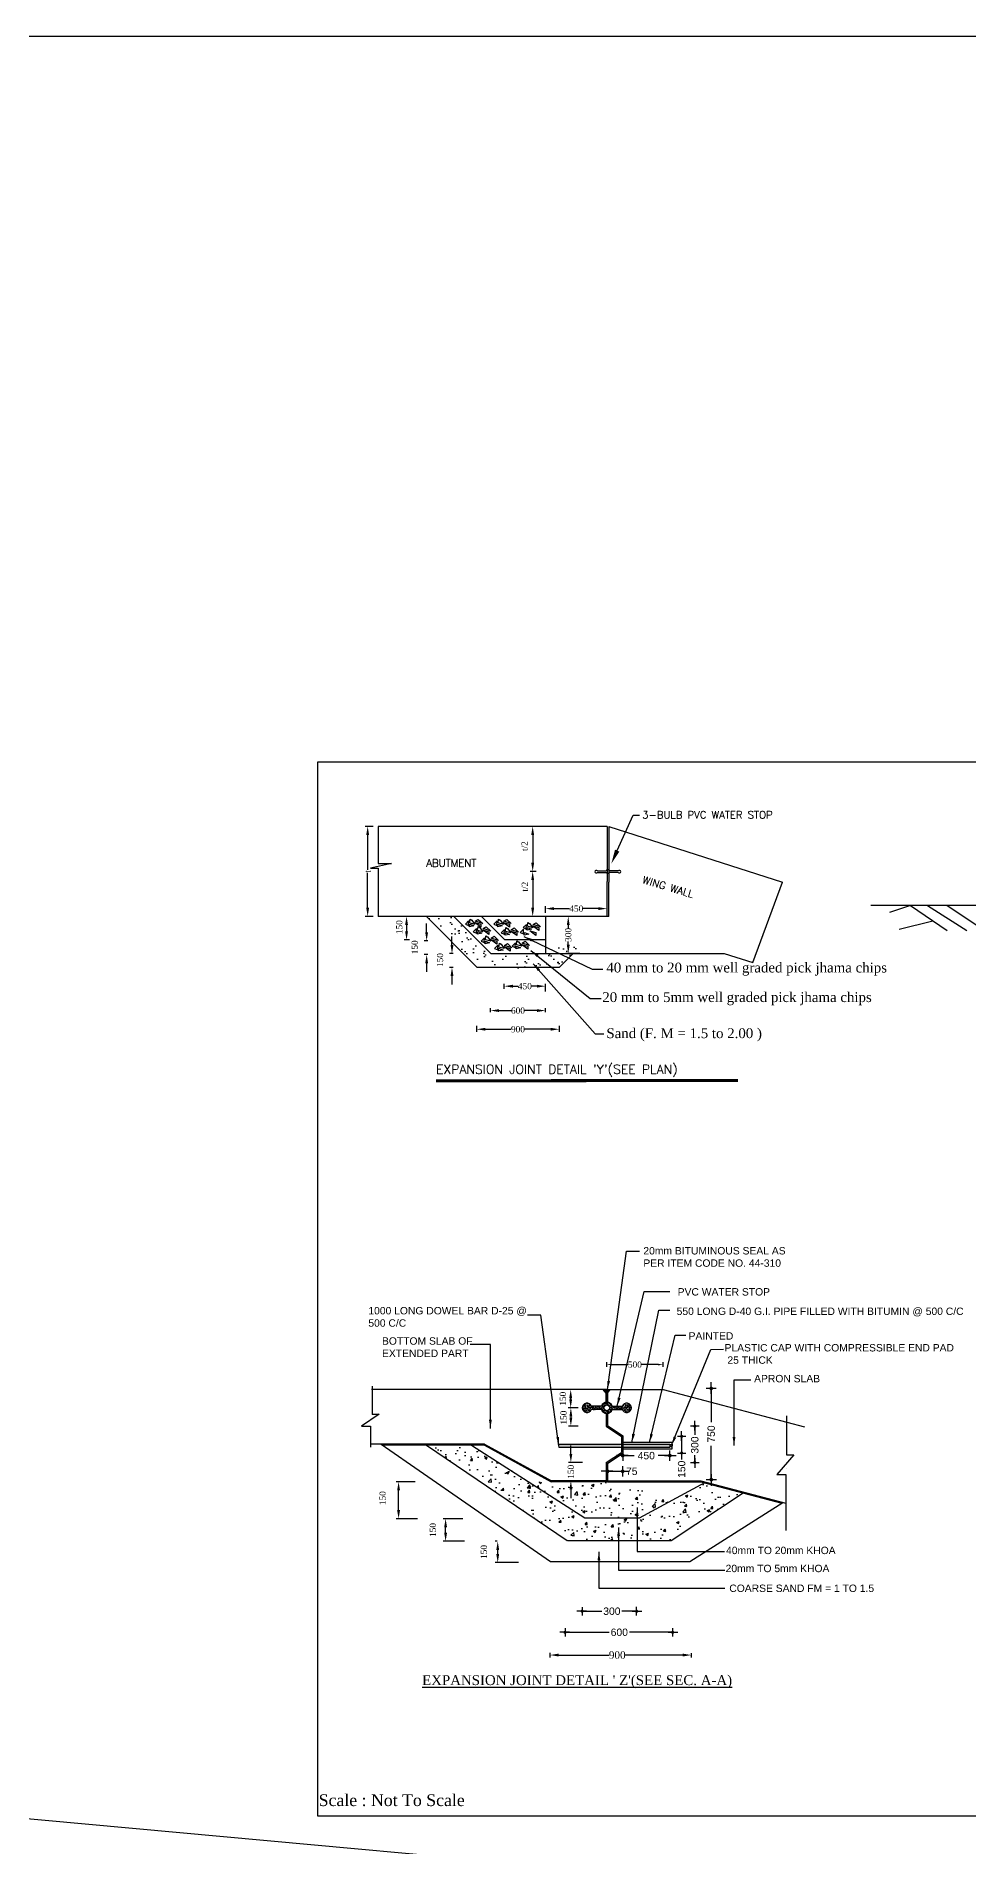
# Model space of a CAD drawing. Extents: x -298162 to 1078160, y -513173 to -216568.
# Drawn here: x 494500 to 532358, y -290084 to -216568 of the extents above; entities that cross this region are included whole.
import ezdxf

# ---------------------------------------------------------------- set-up
doc = ezdxf.new("R2010")
doc.units = 0
doc.header["$MEASUREMENT"] = 0
doc.linetypes.add('HIDDEN', pattern=[0.375, 0.25, -0.125])
doc.layers.get('0').update_dxf_attribs({"linetype": 'CONTINUOUS'})
doc.layers.get('DEFPOINTS').update_dxf_attribs({"linetype": 'CONTINUOUS'})
for name, color, linetype, lineweight in [('HACH', 8, 'CONTINUOUS', 20), ('Left Bank Profile', 7, 'CONTINUOUS', 25), ('Other line', 7, 'CONTINUOUS', 15)]:
    doc.layers.add(name, color=color, linetype=linetype, lineweight=lineweight)
doc.layers.add('LINE', color=7, linetype='CONTINUOUS')
doc.styles.add('BIG', font='ROMANT.SHX')
doc.styles.get("Standard").update_dxf_attribs({"font": 'times.ttf', "height": 250})
doc.styles.add('sum', font='arialbd.ttf')
doc.dimstyles.new('3', dxfattribs={"dimtxt": 225, "dimasz": 350, "dimexe": 100, "dimexo": 25, "dimgap": 9, "dimtad": 0, "dimdec": 0, "dimzin": 0, "dimdsep": 46, "dimtxsty": 'Standard', "dimcen": 0, "dimclrt": 256, "dimadec": 0, "dimazin": 0, "dimtfac": 1, "dimtdec": 0, "dimtofl": 0, "dimtmove": 2, "dimatfit": 3, "dimfxl": 1, "dimtolj": 1, "dimtzin": 0, "dimarcsym": 0})
doc.dimstyles.new('DOT', dxfattribs={"dimtxt": 270, "dimasz": 1.5, "dimexe": 700, "dimexo": 500, "dimgap": 150, "dimtad": 0, "dimdec": 0, "dimzin": 0, "dimdsep": 46, "dimtxsty": 'sum', "dimblk": 'DD', "dimcen": 0.09, "dimse1": 1, "dimse2": 1, "dimclrd": 5, "dimclre": 5, "dimclrt": 7, "dimadec": 0, "dimazin": 0, "dimtfac": 1, "dimtdec": 0, "dimtofl": 0, "dimtmove": 0, "dimatfit": 3, "dimldrblk": 'DD', "dimfxl": 700, "dimtolj": 1, "dimtzin": 0, "dimarcsym": 0})
pattern_1 = [(45, (372146.57417, -713787.35311), (-0.16351844315, 0.16351844315), [])]

# ---------------------------------------------------------------- blocks, each defined once
blk = doc.blocks.new('*D475')
at = {"color": 0, "lineweight": -2}
for p, q in [((515356, -282207), (515356, -282400)), ((515706, -282300), (517762, -282300)), ((520743, -282300), (518411, -282300)), ((521093, -282224), (521093, -282400))]:
    blk.add_line(p, q, dxfattribs=at)
for points in [[(515706, -282241), (515706, -282358), (515356, -282300)], [(520743, -282241), (520743, -282358), (521093, -282300)]]:
    blk.add_solid(points, dxfattribs=at)
at = {"layer": 'DEFPOINTS', "color": 0, "lineweight": -2}
for p in [(515356, -282182), (515356, -282300), (521093, -282199)]:
    blk.add_point(p, dxfattribs=at)
at = {"insert": (518087, -282300), "char_height": 250, "attachment_point": 5}
blk.add_mtext('\\A1;{\\H1.2x;900}', dxfattribs=at)
blk = doc.blocks.new('DD')
at = {"color": 5}
for p, q in [((-145, 0), (170, 0)), ((0, -137), (0, 140))]:
    blk.add_line(p, q, dxfattribs=at)
at = {"color": 5, "const_width": 50}
blk.add_lwpolyline([(-25, 0, 1), (25, 0, 1)], format="xyb", close=True, dxfattribs=at)
blk = doc.blocks.new('*D476')
at = {"color": 5, "linetype": 'Continuous', "lineweight": -2}
for p, q in [((515970, -281376), (517761, -281376)), ((520338, -281376), (518580, -281376))]:
    blk.add_line(p, q, dxfattribs=at)
at = {"layer": 'DEFPOINTS', "color": 0, "linetype": 'Continuous', "lineweight": -2}
for p in [(515969, -281240), (515969, -281376), (520340, -281308)]:
    blk.add_point(p, dxfattribs=at)
at = {"color": 5, "linetype": 'Continuous', "lineweight": -2, "xscale": 1.25, "yscale": 1.25, "zscale": 1.25, "rotation": 180}
blk.add_blockref('DD', (515969, -281376), dxfattribs=at)
at = {"color": 5, "linetype": 'Continuous', "lineweight": -2, "xscale": 1.25, "yscale": 1.25, "zscale": 1.25}
blk.add_blockref('DD', (520340, -281376), dxfattribs=at)
at = {"color": 7, "linetype": 'Continuous', "lineweight": -3, "insert": (518171, -281376), "char_height": 400, "attachment_point": 5, "style": 'sum'}
blk.add_mtext('\\A1;{\\fArial|b0|i0|c0|p34;\\H0.75x;600}', dxfattribs=at)
blk = doc.blocks.new('*D477')
at = {"color": 5, "linetype": 'Continuous', "lineweight": -2}
for p, q in [((516660, -280520), (517461, -280520)), ((518873, -280520), (518278, -280520))]:
    blk.add_line(p, q, dxfattribs=at)
at = {"layer": 'DEFPOINTS', "color": 0, "linetype": 'Continuous', "lineweight": -2}
for p in [(516659, -280520), (516659, -280522), (518874, -280522)]:
    blk.add_point(p, dxfattribs=at)
at = {"color": 5, "linetype": 'Continuous', "lineweight": -2, "xscale": 1.25, "yscale": 1.25, "zscale": 1.25, "rotation": 180}
blk.add_blockref('DD', (516659, -280520), dxfattribs=at)
at = {"color": 5, "linetype": 'Continuous', "lineweight": -2, "xscale": 1.25, "yscale": 1.25, "zscale": 1.25}
blk.add_blockref('DD', (518874, -280520), dxfattribs=at)
at = {"color": 7, "linetype": 'Continuous', "lineweight": -3, "insert": (517869, -280520), "char_height": 400, "attachment_point": 5, "style": 'sum'}
blk.add_mtext('\\A1;{\\fArial|b0|i0|c0|p34;\\H0.75x;300}', dxfattribs=at)
blk = doc.blocks.new('*D478')
at = {"color": 0, "lineweight": -2}
for p, q in [((513210, -277679), (513135, -277679)), ((514073, -278547), (513135, -278547)), ((513235, -278197), (513235, -278029))]:
    blk.add_line(p, q, dxfattribs=at)
for points in [[(513176, -278029), (513293, -278029), (513235, -277679)], [(513176, -278197), (513293, -278197), (513235, -278547)]]:
    blk.add_solid(points, dxfattribs=at)
at = {"layer": 'DEFPOINTS', "color": 0, "lineweight": -2}
for p in [(513235, -277679), (513235, -277679), (514098, -278547)]:
    blk.add_point(p, dxfattribs=at)
at = {"insert": (512673, -278113), "char_height": 250, "attachment_point": 5, "rotation": 90}
blk.add_mtext('\\A1;150', dxfattribs=at)
blk = doc.blocks.new('*D479')
at = {"color": 0, "lineweight": -2}
for p, q in [((511822, -276763), (511020, -276763)), ((511120, -277329), (511120, -277113)), ((511889, -277679), (511020, -277679))]:
    blk.add_line(p, q, dxfattribs=at)
for points in [[(511062, -277113), (511179, -277113), (511120, -276763)], [(511062, -277329), (511179, -277329), (511120, -277679)]]:
    blk.add_solid(points, dxfattribs=at)
at = {"layer": 'DEFPOINTS', "color": 0, "lineweight": -2}
for p in [(511120, -276763), (511847, -276763), (511914, -277679)]:
    blk.add_point(p, dxfattribs=at)
at = {"insert": (510602, -277221), "char_height": 250, "attachment_point": 5, "rotation": 90}
blk.add_mtext('\\A1;150', dxfattribs=at)
blk = doc.blocks.new('*D480')
at = {"color": 0, "lineweight": -2}
for p, q in [((509881, -275265), (509111, -275265)), ((509211, -276413), (509211, -275615)), ((509973, -276763), (509111, -276763))]:
    blk.add_line(p, q, dxfattribs=at)
for points in [[(509152, -275615), (509269, -275615), (509211, -275265)], [(509152, -276413), (509269, -276413), (509211, -276763)]]:
    blk.add_solid(points, dxfattribs=at)
at = {"layer": 'DEFPOINTS', "color": 0, "lineweight": -2}
for p in [(509211, -275265), (509906, -275265), (509998, -276763)]:
    blk.add_point(p, dxfattribs=at)
at = {"insert": (508561, -275930), "char_height": 250, "attachment_point": 5, "rotation": 90}
blk.add_mtext('\\A1;150', dxfattribs=at)
blk = doc.blocks.new('*D481')
at = {"color": 0, "lineweight": -2}
for p, q in [((517638, -271519), (516097, -271519)), ((516197, -271911), (516197, -271869)), ((516499, -272261), (516097, -272261))]:
    blk.add_line(p, q, dxfattribs=at)
for points in [[(516139, -271869), (516256, -271869), (516197, -271519)], [(516139, -271911), (516256, -271911), (516197, -272261)]]:
    blk.add_solid(points, dxfattribs=at)
at = {"layer": 'DEFPOINTS', "color": 0, "lineweight": -2}
for p in [(516197, -271519), (517663, -271519), (516524, -272261)]:
    blk.add_point(p, dxfattribs=at)
at = {"insert": (515880, -271890), "char_height": 250, "attachment_point": 5, "rotation": 90}
blk.add_mtext('\\A1;150', dxfattribs=at)
blk = doc.blocks.new('*D482')
at = {"color": 0, "lineweight": -2}
for p, q in [((516499, -272261), (516104, -272261)), ((516204, -272611), (516204, -272654)), ((516505, -273004), (516104, -273004))]:
    blk.add_line(p, q, dxfattribs=at)
for points in [[(516146, -272611), (516262, -272611), (516204, -272261)], [(516146, -272654), (516262, -272654), (516204, -273004)]]:
    blk.add_solid(points, dxfattribs=at)
at = {"layer": 'DEFPOINTS', "color": 0, "lineweight": -2}
for p in [(516524, -272261), (516204, -273004), (516530, -273004)]:
    blk.add_point(p, dxfattribs=at)
at = {"insert": (515909, -272658), "char_height": 250, "attachment_point": 5, "rotation": 90}
blk.add_mtext('\\A1;150', dxfattribs=at)
blk = doc.blocks.new('*D483')
at = {"color": 5, "linetype": 'Continuous', "lineweight": -2}
for p, q in [((521236, -273005), (521236, -273364)), ((521236, -274482), (521236, -274181))]:
    blk.add_line(p, q, dxfattribs=at)
at = {"layer": 'DEFPOINTS', "color": 0, "linetype": 'Continuous', "lineweight": -2}
for p in [(517498, -273004), (518543, -274484), (521236, -274484)]:
    blk.add_point(p, dxfattribs=at)
at = {"color": 5, "linetype": 'Continuous', "lineweight": -2, "xscale": 1.25, "yscale": 1.25, "zscale": 1.25}
for p, rotation in [((521236, -273004), 90), ((521236, -274484), 270)]:
    blk.add_blockref('DD', p, dxfattribs=dict(at, rotation=rotation))
at = {"color": 7, "linetype": 'Continuous', "lineweight": -3, "insert": (521236, -273773), "char_height": 400, "attachment_point": 5, "rotation": 90, "style": 'sum'}
blk.add_mtext('\\A1;{\\fArial|b0|i0|c0|p34;\\H0.75x;300}', dxfattribs=at)
blk = doc.blocks.new('*D484')
at = {"color": 0, "lineweight": -2}
for p, q in [((516204, -274135), (516204, -273785)), ((516676, -274485), (516104, -274485)), ((516474, -275227), (516104, -275227)), ((516204, -275577), (516204, -275927))]:
    blk.add_line(p, q, dxfattribs=at)
for points in [[(516146, -274135), (516262, -274135), (516204, -274485)], [(516146, -275577), (516262, -275577), (516204, -275227)]]:
    blk.add_solid(points, dxfattribs=at)
at = {"layer": 'DEFPOINTS', "color": 0, "lineweight": -2}
for p in [(516204, -274485), (516701, -274485), (516499, -275227)]:
    blk.add_point(p, dxfattribs=at)
at = {"insert": (516204, -274856), "char_height": 250, "attachment_point": 5, "rotation": 90}
blk.add_mtext('\\A1;150', dxfattribs=at)
blk = doc.blocks.new('*D485')
at = {"color": 5, "linetype": 'Continuous', "lineweight": -2}
for p, q in [((521903, -271475), (521903, -272845)), ((521903, -275173), (521903, -273804))]:
    blk.add_line(p, q, dxfattribs=at)
at = {"layer": 'DEFPOINTS', "color": 0, "linetype": 'Continuous', "lineweight": -2}
for p in [(519948, -271474), (519948, -275175), (521903, -275175)]:
    blk.add_point(p, dxfattribs=at)
at = {"color": 5, "linetype": 'Continuous', "lineweight": -2, "xscale": 1.5, "yscale": 1.5, "zscale": 1.5}
for p, rotation in [((521903, -271474), 90), ((521903, -275175), 270)]:
    blk.add_blockref('DD', p, dxfattribs=dict(at, rotation=rotation))
at = {"color": 7, "linetype": 'Continuous', "lineweight": -3, "insert": (521903, -273324), "char_height": 400, "attachment_point": 5, "rotation": 90, "style": 'sum'}
blk.add_mtext('\\A1;{\\fArial|b0|i0|c0|p34;\\H0.75x;750}', dxfattribs=at)
blk = doc.blocks.new('*D486')
at = {"color": 5, "linetype": 'Continuous', "lineweight": -2}
for p, q in [((517693, -274839), (518308, -274839)), ((518309, -274839), (518311, -274839))]:
    blk.add_line(p, q, dxfattribs=at)
at = {"layer": 'DEFPOINTS', "color": 0, "linetype": 'Continuous', "lineweight": -2}
for p in [(518309, -274098), (517692, -274516), (518309, -274839)]:
    blk.add_point(p, dxfattribs=at)
at = {"color": 5, "linetype": 'Continuous', "lineweight": -2, "xscale": 1.5, "yscale": 1.5, "zscale": 1.5, "rotation": 180}
blk.add_blockref('DD', (517692, -274839), dxfattribs=at)
at = {"color": 5, "linetype": 'Continuous', "lineweight": -2, "xscale": 1.5, "yscale": 1.5, "zscale": 1.5}
blk.add_blockref('DD', (518309, -274839), dxfattribs=at)
at = {"color": 7, "linetype": 'Continuous', "lineweight": -3, "insert": (518676, -274839), "char_height": 350, "attachment_point": 5, "style": 'sum'}
blk.add_mtext('\\A1;{\\fArial|b0|i0|c0|p34;\\H0.8571x;75}', dxfattribs=at)
blk = doc.blocks.new('*D487')
at = {"color": 5, "linetype": 'Continuous', "lineweight": -2}
for p, q in [((520702, -273422), (520702, -274096)), ((520702, -274098), (520702, -274361))]:
    blk.add_line(p, q, dxfattribs=at)
at = {"layer": 'DEFPOINTS', "color": 0, "linetype": 'Continuous', "lineweight": -2}
for p in [(520474, -273421), (520485, -274098), (520702, -274098)]:
    blk.add_point(p, dxfattribs=at)
at = {"color": 5, "linetype": 'Continuous', "lineweight": -2, "xscale": 1.25, "yscale": 1.25, "zscale": 1.25}
for p, rotation in [((520702, -273421), 90), ((520702, -274098), 270)]:
    blk.add_blockref('DD', p, dxfattribs=dict(at, rotation=rotation))
at = {"color": 7, "linetype": 'Continuous', "lineweight": -3, "insert": (520702, -274755), "char_height": 400, "attachment_point": 5, "rotation": 90, "style": 'sum'}
blk.add_mtext('\\A1;{\\fArial|b0|i0|c0|p34;\\H0.75x;150}', dxfattribs=at)
blk = doc.blocks.new('*D488')
at = {"color": 5, "linetype": 'Continuous', "lineweight": -2}
for p, q in [((518311, -274201), (518779, -274201)), ((520220, -274201), (519752, -274201))]:
    blk.add_line(p, q, dxfattribs=at)
at = {"layer": 'DEFPOINTS', "color": 0, "linetype": 'Continuous', "lineweight": -2}
for p in [(518309, -273993), (520222, -273992), (520222, -274201)]:
    blk.add_point(p, dxfattribs=at)
at = {"color": 5, "linetype": 'Continuous', "lineweight": -2, "xscale": 1.5, "yscale": 1.5, "zscale": 1.5, "rotation": 180}
blk.add_blockref('DD', (518309, -274201), dxfattribs=at)
at = {"color": 5, "linetype": 'Continuous', "lineweight": -2, "xscale": 1.5, "yscale": 1.5, "zscale": 1.5}
blk.add_blockref('DD', (520222, -274201), dxfattribs=at)
at = {"color": 7, "linetype": 'Continuous', "lineweight": -3, "insert": (519266, -274201), "char_height": 350, "attachment_point": 5, "style": 'sum'}
blk.add_mtext('\\A1;{\\fArial|b0|i0|c0|p34;\\H0.8571x;450}', dxfattribs=at)
blk = doc.blocks.new('*D562')
at = {"layer": 'DEFPOINTS', "color": 0, "lineweight": -2}
for p in [(508197, -248651), (507955, -252308), (508197, -252308)]:
    blk.add_point(p, dxfattribs=at)
at = {"layer": 'LINE', "color": 0, "lineweight": -2}
for p, q in [((508172, -248651), (507855, -248651)), ((507955, -249001), (507955, -250421)), ((507955, -251958), (507955, -250538)), ((508172, -252308), (507855, -252308))]:
    blk.add_line(p, q, dxfattribs=at)
for points in [[(507897, -249001), (508013, -249001), (507955, -248651)], [(507897, -251958), (508013, -251958), (507955, -252308)]]:
    blk.add_solid(points, dxfattribs=at)
at = {"layer": 'LINE', "color": 0, "insert": (507955, -250480), "char_height": 250, "attachment_point": 5, "rotation": 90}
blk.add_mtext('\\A1;{\\fTimes New Roman|b0|i0|c0|p18;t}', dxfattribs=at)
blk = doc.blocks.new('*D563')
at = {"layer": 'DEFPOINTS', "color": 0, "lineweight": -2}
for p in [(514819, -248651), (514654, -250481), (514819, -250481)]:
    blk.add_point(p, dxfattribs=at)
at = {"layer": 'LINE', "color": 0, "lineweight": -2}
for p, q in [((514794, -248651), (514554, -248651)), ((514654, -249001), (514654, -250131)), ((514794, -250481), (514554, -250481))]:
    blk.add_line(p, q, dxfattribs=at)
for points in [[(514596, -249001), (514713, -249001), (514654, -248651)], [(514596, -250131), (514713, -250131), (514654, -250481)]]:
    blk.add_solid(points, dxfattribs=at)
at = {"layer": 'LINE', "color": 0, "insert": (514326, -249453), "char_height": 250, "attachment_point": 5, "rotation": 90}
blk.add_mtext('\\A1;{\\fTimes New Roman|b0|i0|c0|p18;t/2}', dxfattribs=at)
blk = doc.blocks.new('*D564')
at = {"layer": 'DEFPOINTS', "color": 0, "lineweight": -2}
for p in [(514819, -250481), (514654, -252308), (514835, -252308)]:
    blk.add_point(p, dxfattribs=at)
at = {"layer": 'LINE', "color": 0, "lineweight": -2}
for p, q in [((514794, -250481), (514554, -250481)), ((514654, -250831), (514654, -251958)), ((514810, -252308), (514554, -252308))]:
    blk.add_line(p, q, dxfattribs=at)
for points in [[(514596, -250831), (514713, -250831), (514654, -250481)], [(514596, -251958), (514713, -251958), (514654, -252308)]]:
    blk.add_solid(points, dxfattribs=at)
at = {"layer": 'LINE', "color": 0, "insert": (514339, -251099), "char_height": 250, "attachment_point": 5, "rotation": 90}
blk.add_mtext('\\A1;{\\fTimes New Roman|b0|i0|c0|p18;t/2}', dxfattribs=at)
blk = doc.blocks.new('*D565')
at = {"layer": 'DEFPOINTS', "color": 0, "lineweight": -2}
for p in [(516261, -252308), (516099, -253808), (516588, -253808)]:
    blk.add_point(p, dxfattribs=at)
at = {"layer": 'LINE', "color": 0, "lineweight": -2}
for p, q in [((516236, -252308), (515999, -252308)), ((516099, -252658), (516099, -252786)), ((516099, -253458), (516099, -253330)), ((516563, -253808), (515999, -253808))]:
    blk.add_line(p, q, dxfattribs=at)
for points in [[(516040, -252658), (516157, -252658), (516099, -252308)], [(516040, -253458), (516157, -253458), (516099, -253808)]]:
    blk.add_solid(points, dxfattribs=at)
at = {"layer": 'LINE', "color": 0, "insert": (516099, -253058), "char_height": 250, "attachment_point": 5, "rotation": 90}
blk.add_mtext('\\A1;300', dxfattribs=at)
blk = doc.blocks.new('*D566')
at = {"layer": 'DEFPOINTS', "color": 0, "lineweight": -2}
for p in [(512380, -256732), (515734, -256732), (515734, -256889)]:
    blk.add_point(p, dxfattribs=at)
at = {"layer": 'LINE', "color": 0, "lineweight": -2}
for p, q in [((512380, -256757), (512380, -256989)), ((512730, -256889), (513785, -256889)), ((515384, -256889), (514329, -256889)), ((515734, -256757), (515734, -256989))]:
    blk.add_line(p, q, dxfattribs=at)
for points in [[(512730, -256831), (512730, -256947), (512380, -256889)], [(515384, -256831), (515384, -256947), (515734, -256889)]]:
    blk.add_solid(points, dxfattribs=at)
at = {"layer": 'LINE', "color": 0, "insert": (514057, -256889), "char_height": 250, "attachment_point": 5}
blk.add_mtext('\\A1;900', dxfattribs=at)
blk = doc.blocks.new('*D567')
at = {"layer": 'DEFPOINTS', "color": 0, "lineweight": -2}
for p in [(510421, -253300), (510350, -253859), (510421, -253859)]:
    blk.add_point(p, dxfattribs=at)
at = {"layer": 'LINE', "color": 0, "lineweight": -2}
for p, q in [((510350, -252950), (510350, -252600)), ((510396, -253300), (510250, -253300)), ((510396, -253859), (510250, -253859)), ((510350, -254209), (510350, -254559))]:
    blk.add_line(p, q, dxfattribs=at)
for points in [[(510292, -252950), (510408, -252950), (510350, -253300)], [(510292, -254209), (510408, -254209), (510350, -253859)]]:
    blk.add_solid(points, dxfattribs=at)
at = {"layer": 'LINE', "color": 0, "insert": (509867, -253562), "char_height": 250, "attachment_point": 5, "rotation": 90}
blk.add_mtext('\\A1;150', dxfattribs=at)
blk = doc.blocks.new('*D568')
at = {"layer": 'DEFPOINTS', "color": 0, "lineweight": -2}
for p in [(509675, -252308), (509534, -253261), (509675, -253261)]:
    blk.add_point(p, dxfattribs=at)
at = {"layer": 'LINE', "color": 0, "lineweight": -2}
for p, q in [((509650, -252308), (509434, -252308)), ((509534, -252658), (509534, -252911)), ((509650, -253261), (509434, -253261))]:
    blk.add_line(p, q, dxfattribs=at)
for points in [[(509475, -252658), (509592, -252658), (509534, -252308)], [(509475, -252911), (509592, -252911), (509534, -253261)]]:
    blk.add_solid(points, dxfattribs=at)
at = {"layer": 'LINE', "color": 0, "insert": (509238, -252744), "char_height": 250, "attachment_point": 5, "rotation": 90}
blk.add_mtext('\\A1;150', dxfattribs=at)
blk = doc.blocks.new('KHOA')
for points in [[(2.23, 3.97), (0.46, 2.17), (2.15, 1.43), (2.23, 3.97)], [(2.84, 2.25), (5.07, 1.3), (2.66, 0.78), (2.84, 2.25)], [(2.78, 2.91), (3.06, 4.99), (3.96, 4.47), (5.66, 2.1), (2.78, 2.91)], [(5.63, 3.11), (8.93, 2.17), (8.98, 0.6), (5.63, 3.11)], [(5.88, 3.84), (7.47, 4.84), (9.94, 2.55), (5.88, 3.84)]]:
    blk.add_lwpolyline(points)
blk = doc.blocks.new('*D569')
at = {"layer": 'DEFPOINTS', "color": 0, "lineweight": -2}
for p in [(511449, -253818), (511378, -254377), (511449, -254377)]:
    blk.add_point(p, dxfattribs=at)
at = {"layer": 'LINE', "color": 0, "lineweight": -2}
for p, q in [((511378, -253468), (511378, -253118)), ((511424, -253818), (511278, -253818)), ((511424, -254377), (511278, -254377)), ((511378, -254727), (511378, -255077))]:
    blk.add_line(p, q, dxfattribs=at)
for points in [[(511320, -253468), (511437, -253468), (511378, -253818)], [(511320, -254727), (511437, -254727), (511378, -254377)]]:
    blk.add_solid(points, dxfattribs=at)
at = {"layer": 'LINE', "color": 0, "insert": (510895, -254080), "char_height": 250, "attachment_point": 5, "rotation": 90}
blk.add_mtext('\\A1;150', dxfattribs=at)
blk = doc.blocks.new('*D570')
at = {"layer": 'DEFPOINTS', "color": 0, "lineweight": -2}
for p in [(513499, -255272), (515175, -255140), (515175, -255378)]:
    blk.add_point(p, dxfattribs=at)
at = {"layer": 'LINE', "color": 0, "lineweight": -2}
for p, q in [((513499, -255247), (513499, -255040)), ((515175, -255353), (515175, -255040)), ((513849, -255140), (514060, -255140)), ((514825, -255140), (514613, -255140))]:
    blk.add_line(p, q, dxfattribs=at)
for points in [[(513849, -255082), (513849, -255199), (513499, -255140)], [(514825, -255082), (514825, -255199), (515175, -255140)]]:
    blk.add_solid(points, dxfattribs=at)
at = {"layer": 'LINE', "color": 0, "insert": (514337, -255140), "char_height": 250, "attachment_point": 5}
blk.add_mtext('\\A1;450', dxfattribs=at)
blk = doc.blocks.new('*D571')
at = {"layer": 'DEFPOINTS', "color": 0, "lineweight": -2}
for p in [(512939, -256227), (515175, -256131), (515175, -256226)]:
    blk.add_point(p, dxfattribs=at)
at = {"layer": 'LINE', "color": 0, "lineweight": -2}
for p, q in [((512939, -256202), (512939, -256031)), ((513289, -256131), (513786, -256131)), ((514825, -256131), (514328, -256131)), ((515175, -256201), (515175, -256031))]:
    blk.add_line(p, q, dxfattribs=at)
for points in [[(513289, -256073), (513289, -256189), (512939, -256131)], [(514825, -256073), (514825, -256189), (515175, -256131)]]:
    blk.add_solid(points, dxfattribs=at)
at = {"layer": 'LINE', "color": 0, "insert": (514057, -256131), "char_height": 250, "attachment_point": 5}
blk.add_mtext('\\A1;600', dxfattribs=at)
blk = doc.blocks.new('*D572')
at = {"layer": 'DEFPOINTS', "color": 0, "lineweight": -2}
for p in [(517675, -251991), (515174, -252193), (517675, -252308)]:
    blk.add_point(p, dxfattribs=at)
at = {"layer": 'LINE', "color": 0, "lineweight": -2}
for p, q in [((515174, -252168), (515174, -251891)), ((515524, -251991), (516148, -251991)), ((517325, -251991), (516701, -251991)), ((517675, -252283), (517675, -251891))]:
    blk.add_line(p, q, dxfattribs=at)
for points in [[(515524, -251932), (515524, -252049), (515174, -251991)], [(517325, -251932), (517325, -252049), (517675, -251991)]]:
    blk.add_solid(points, dxfattribs=at)
at = {"layer": 'LINE', "color": 0, "insert": (516425, -251991), "char_height": 250, "attachment_point": 5}
blk.add_mtext('\\A1;450', dxfattribs=at)
blk = doc.blocks.new('*D56')
at = {"layer": 'DEFPOINTS', "color": 0, "linetype": 'ByBlock', "lineweight": -2}
for p in [(519948, -270506), (517663, -270624), (519948, -270624)]:
    blk.add_point(p, dxfattribs=at)
at = {"layer": 'LINE', "color": 0, "linetype": 'ByBlock', "lineweight": -2}
for p, q in [((517663, -270599), (517663, -270406)), ((517863, -270506), (518535, -270506)), ((519748, -270506), (519076, -270506)), ((519948, -270599), (519948, -270406))]:
    blk.add_line(p, q, dxfattribs=at)
for points in [[(517863, -270472), (517863, -270539), (517663, -270506)], [(519748, -270472), (519748, -270539), (519948, -270506)]]:
    blk.add_solid(points, dxfattribs=at)
at = {"layer": 'LINE', "linetype": 'ByBlock', "lineweight": -2, "insert": (518805, -270506), "char_height": 250, "attachment_point": 5}
blk.add_mtext('\\A1;500', dxfattribs=at)

msp = doc.modelspace()

# ---------------------------------------------------------------- hatches: boundary and pattern name
at = {"linetype": 'Continuous', "lineweight": -3}
h = msp.add_hatch(color=0, dxfattribs=at)
h.paths.add_polyline_path([(517813.591, -271518.868), (517691.513, -271518.868), (517691.513, -271658.236)])
h.paths.add_polyline_path([(517636.013, -271518.868), (517516.301, -271518.868), (517636.013, -271659.731)])
h = msp.add_hatch(dxfattribs=at)
h.set_pattern_fill('ANSI31', color=0, scale=1.85, style=0)
h.set_pattern_definition(pattern_1)
h.paths.add_polyline_path([(517691.513, -271518.868), (517636.013, -271518.868), (517636.013, -272035.383, -0.061343048), (517691.513, -272035.383)])
h = msp.add_hatch(dxfattribs=at)
h.set_pattern_fill('AR-SAND', color=0, scale=37, style=0)
h.set_pattern_definition([(37.5, (372146.574, -713787.353), (-2.330754, 71.2924795), [0, -56.24, 0, -62.9, 0, -60.125]), (7.5, (372146.57, -713787.35), (65.481738, 104.419404), [0, -30.34, 0, -50.69, 0, -19.425]), (327.5, (372101.064, -713787.353), (115.223249, 0.209385), [0, -18.5, 0, -66.6, 0, -86.95]), (317.5, (372101.06, -713787.35), (111.226684, 32.473996), [0, -9.25, 0, -43.66, 0, -49.95])])
h.paths.add_polyline_path([(517881.372, -272325.468), (518290.977, -272325.468, 5.70927049), (518290.977, -272195.968), (517881.372, -272195.968, 0.745778003), (517446.154, -272195.968), (517036.548, -272195.968, 5.70927049), (517036.548, -272325.468), (517446.154, -272325.468, 0.745778003)])
h.paths.add_polyline_path([(517546.053, -272260.718, -1), (517781.472, -272260.718, -1)], flags=16)
h = msp.add_hatch(dxfattribs=at)
h.set_pattern_fill('ANSI31', color=0, scale=1.85, style=0)
h.set_pattern_definition(pattern_1)
h.paths.add_polyline_path([(517691.513, -272486.054, -0.061343048), (517636.013, -272486.054), (517636.013, -273002.568), (518253.913, -273420.668), (518253.913, -274068.168), (517636.013, -274486.268), (517636.013, -275228.326), (517691.513, -275228.326), (517691.513, -274515.726), (518309.413, -274097.626), (518309.413, -273391.211), (517691.513, -272973.111)])
h = msp.add_hatch(dxfattribs=at)
h.set_pattern_fill('AR-CONC', color=0, scale=148, style=0)
h.set_pattern_definition([(50, (1045529.1, -374732.8), (1061.5451, -92.8732), [111, -1221]), (355, (1045529.1, -374732.8), (-205.352, 1113.2444), [88.8, -976.8]), (100.4514, (1045617.6, -374740.5), (856.1939, 1020.3705), [94.3355, -1037.6903]), (46.1842, (1045529.1, -374436.8), (1579.5168, -244.968), [166.5, -1831.5]), (96.6356, (1045660.7, -374457.2), (1383.301, 1441.6944), [141.503, -1556.5352]), (351.1842, (1045529.1, -374436.8), (1383.2997, 1441.6955), [133.2, -1465.2]), (21, (1045677.1, -374510.8), (883.4224, -595.876), [111, -1221]), (326, (1045677.1, -374510.8), (360.1067, 1073.222), [88.8, -976.8]), (71.4514, (1045750.7, -374560.4), (1243.5295, 477.3451), [94.3355, -1037.6903]), (37.5, (1045529.1, -374732.77), (17.99659, 492.6829), [0, -964.96, 0, -991.6, 0, -980.5]), (7.5, (1045529.1, -374732.77), (389.3429, 583.72933), [0, -565.36, 0, -942.76, 0, -373.7]), (327.5, (1045199.06, -374732.77), (790.0572, -33.3812), [0, -370, 0, -1154.4, 0, -1531.8]), (317.5, (1045051.06, -374732.8), (863.1155, 148.1554), [0, -481, 0, -766.64, 0, -1087.8])])
h.paths.add_polyline_path([(512168.099, -273775.868), (510338.13, -273775.868), (516061.216, -277648.151), (520276.252, -277648.151), (523197.363, -275717.379), (521618.196, -275301.274), (518989.774, -276728.052), (516765.895, -276728.052)])
h = msp.add_hatch(color=0, dxfattribs=at)
h.paths.add_polyline_path([(518217.199, -273862.353), (518217.199, -273732.853), (515684.348, -273732.853), (515684.348, -273862.353)])
h.paths.add_polyline_path([(518272.699, -273732.853), (518272.699, -273862.353), (520221.989, -273862.353), (520221.989, -273732.853)])
for points in [[(520316.312, -273862.353), (520316.312, -273732.853), (520283.816, -273732.853), (520283.816, -273862.353)], [(520316.312, -273760.482), (520283.816, -273760.482), (520283.816, -273837.91), (520316.312, -273837.91)]]:
    msp.add_hatch(color=0, dxfattribs=at).paths.add_polyline_path(points)
h = msp.add_hatch(dxfattribs=at)
h.set_pattern_fill('AR-CONC', color=0, scale=148, style=0)
h.set_pattern_definition([(50, (546773.7, -257609.4), (1061.545, -92.873), [111, -1221]), (355, (546773.7, -257609.4), (-205.352, 1113.244), [88.8, -976.8]), (100.4514, (546862.1, -257617.1), (856.194, 1020.37), [94.335, -1037.69]), (46.1842, (546773.7, -257313.4), (1579.517, -244.97), [166.5, -1831.5]), (96.6356, (546905.3, -257333.8), (1383.3, 1441.694), [141.5, -1556.535]), (351.184, (546773.7, -257313.4), (1383.3, 1441.696), [133.2, -1465.2]), (21, (546921.7, -257387.4), (883.422, -595.876), [111, -1221]), (326, (546921.7, -257387.4), (360.107, 1073.222), [88.8, -976.8]), (71.4514, (546995.3, -257437.1), (1243.53, 477.345), [94.335, -1037.69]), (37.5, (546773.7, -257609.4), (17.9966, 492.683), [0, -964.96, 0, -991.6, 0, -980.5]), (7.5, (546773.7, -257609.4), (389.343, 583.729), [0, -565.36, 0, -942.76, 0, -373.7]), (327.5, (546443.65, -257609.4), (790.057, -33.381), [0, -370, 0, -1154.4, 0, -1531.8]), (317.5, (546295.65, -257609.4), (863.116, 148.155), [0, -481, 0, -766.64, 0, -1087.8])])
h.paths.add_polyline_path([(514487.814, -275265.326), (516765.895, -276728.052), (518989.774, -276728.052), (520420.071, -275951.648), (517692.964, -275265.326)])
at = {"layer": 'LINE'}
h = msp.add_hatch(dxfattribs=at)
h.set_pattern_fill('AR-SAND', color=0, scale=331.2738, style=0)
h.set_pattern_definition([(37.5, (904358.85, 821963.2), (-20.86805, 638.30623), [0, -503.53618, 0, -563.16546, 0, -538.31992]), (7.5, (904358.85, 821963.2), (586.28065, 934.90305), [0, -271.64452, 0, -453.8451, 0, -173.91875]), (327.5, (903951.4, 821963.2), (1031.6336, 1.8747), [0, -165.6369, 0, -596.29284, 0, -778.49343]), (317.5, (903951.4, 821963.2), (995.851, 290.7509), [0, -82.81845, 0, -390.90308, 0, -447.21963])])
h.paths.add_polyline_path([(516635.871, -253568.519), (515789.63, -253296.711), (515245.222, -253841.119), (513009.123, -253841.119), (511514.218, -252346.214), (510396.169, -252346.214), (512450.099, -254400.144), (515804.246, -254400.144)])

# ---------------------------------------------------------------- linework, layer by layer
at = {"color": 0}
for p, q in [((536955.072, -251859.148), (528379.116, -251859.148)), ((529995.364, -251859.148), (529136.435, -252144.581)), ((529995.364, -251859.148), (531476.449, -252883.473)), ((530678.941, -251859.148), (532273.955, -252883.473)), ((531476.449, -251859.148), (532843.603, -252769.659)), ((530903.354, -252497.882), (529536.2, -252839.324))]:
    msp.add_line(p, q, dxfattribs=at)
at = {"color": 0, "linetype": 'Continuous', "lineweight": -3}
for p, q in [((513562.694, -271518.868), (508110.788, -271518.868)), ((508131.459, -271384.594), (508131.459, -272526.202)), ((517636.013, -271518.868), (513562.694, -271518.868)), ((517636.013, -271659.731), (517516.301, -271518.868)), ((517636.013, -271518.868), (517636.013, -272035.383)), ((517636.013, -271518.868), (517691.513, -271518.868)), ((517691.513, -271518.868), (517691.513, -272035.383)), ((517691.513, -271518.868), (519947.525, -271518.868)), ((517691.513, -271658.236), (517813.591, -271518.868)), ((519947.525, -271518.868), (525690.247, -273032.056)), ((508422.947, -272524.773), (507710.903, -273008.749)), ((508131.459, -272524.773), (508422.947, -272524.773)), ((517446.154, -272195.968), (517036.548, -272195.968)), ((517446.154, -272325.468), (517036.548, -272325.468)), ((517636.013, -272486.054), (517636.013, -273002.568)), ((517691.513, -272486.054), (517691.513, -272973.111)), ((517881.372, -272195.968), (518290.977, -272195.968)), ((517881.372, -272325.468), (518290.977, -272325.468)), ((524961.822, -272585.051), (524961.822, -274164.699)), ((507710.903, -273010.179), (508074.354, -273010.179)), ((508074.354, -273010.179), (508074.354, -273856.381)), ((517636.013, -273002.568), (518253.913, -273420.668)), ((517691.513, -272973.111), (518309.413, -273391.211)), ((518253.913, -273420.668), (518253.913, -274068.168)), ((518309.413, -273391.211), (518309.413, -274097.626)), ((512702.124, -273738.868), (508074.354, -273738.868)), ((508506.212, -273738.868), (515378.711, -278499.568)), ((512697.381, -273757.368), (508532.918, -273757.368)), ((512692.638, -273775.868), (508559.625, -273775.868)), ((510338.13, -273775.868), (516060.45, -277647.633)), ((512168.099, -273775.868), (516765.116, -276727.552)), ((512692.638, -273775.868), (515406.588, -275265.326)), ((512697.381, -273757.368), (515411.331, -275246.826)), ((512702.124, -273738.868), (515416.074, -275228.326)), ((515721.062, -273732.853), (520221.685, -273732.853)), ((515721.062, -273862.353), (520221.685, -273862.353)), ((517636.013, -274486.268), (518253.913, -274068.168)), ((517691.513, -274515.726), (518309.413, -274097.626)), ((520316.312, -273665.316), (518309.413, -273665.316)), ((518309.413, -273926.65), (520316.312, -273926.65)), ((520223.205, -273732.853), (520223.205, -273862.353)), ((520316.312, -273926.65), (520316.312, -273665.316)), ((525253.289, -274163.537), (524561.054, -274966.67)), ((524961.822, -274164.699), (525253.289, -274163.537)), ((517636.013, -274486.268), (517636.013, -275228.326)), ((517691.513, -274515.726), (517691.513, -275228.326)), ((524942.578, -274718.719), (524942.784, -274717.866)), ((517692.964, -275265.326), (515406.588, -275265.326)), ((517695.256, -275246.826), (515411.331, -275246.826)), ((517691.513, -275228.326), (515416.074, -275228.326)), ((517691.513, -275228.157), (521485.921, -275228.157)), ((517691.513, -275246.657), (521483.524, -275246.657)), ((517691.513, -275265.157), (521481.128, -275265.157)), ((518990.586, -276727.611), (521665.649, -275275.514)), ((521481.128, -275265.157), (524768.62, -276131.4)), ((521483.524, -275246.657), (524789.921, -276117.881)), ((521485.921, -275228.157), (524925.389, -276134.445)), ((524561.054, -274966.67), (524925.389, -274966.67)), ((524925.389, -274966.67), (524925.389, -277244.898)), ((520277.023, -277647.641), (523238.752, -275690.022)), ((521037.145, -278499.599), (524811.222, -276104.362)), ((516766.82, -276728.052), (518988.849, -276728.052)), ((516062.141, -277648.151), (520275.327, -277648.151)), ((515380.397, -278500.095), (521035.439, -278500.095))]:
    msp.add_line(p, q, dxfattribs=at)
msp.add_circle((517663.763, -272260.718), 117.71, dxfattribs=at)
for centre, radius, start, end in [((516857.381, -272260.718), 190.508, 19.86958284, 340.13041716), ((517663.763, -272260.718), 227.038, 16.57046804, 163.42953196), ((517663.763, -272260.718), 227.038, 196.57046804, 343.42953196), ((518470.144, -272260.718), 190.508, 199.86958284, 160.13041716)]:
    msp.add_arc(centre, radius, start, end, dxfattribs=at)
at = {"layer": 'HACH', "color": 0}
msp.add_line((515721.062, -273732.853), (515721.062, -273862.353), dxfattribs=at)
at = {"layer": 'LINE', "color": 1, "linetype": 'ByBlock', "lineweight": -2}
msp.add_line((-298162.249, -216567.594), (1078159.826, -342283.3), dxfattribs=at)
at = {"layer": 'LINE', "color": 0}
for p, q in [((518086.058, -249636.207), (518733.356, -248201.282)), ((518733.356, -248201.282), (518986.408, -248201.282)), ((517675.339, -248651.303), (508385.865, -248651.303)), ((517675.339, -248651.303), (517675.339, -249155.531)), ((517675.339, -249155.531), (517675.339, -249396.669)), ((517749.876, -248651.303), (524799.245, -250915.529)), ((517749.876, -248651.303), (517749.876, -249151.218)), ((517749.876, -249151.218), (517749.876, -249365.795)), ((517675.339, -249396.669), (517675.339, -250887.401)), ((517749.876, -249365.795), (517749.876, -250918.275)), ((517283.014, -250460.902), (517633.137, -250460.902)), ((517283.014, -250520.531), (517643.056, -250520.531)), ((518127.599, -250520.531), (517767.557, -250520.531)), ((518127.599, -250460.902), (517777.476, -250460.902)), ((517675.339, -252307.77), (517675.339, -250887.401)), ((517749.876, -252307.77), (517749.876, -250918.275)), ((523591.742, -254184.151), (524799.245, -250915.529)), ((517675.339, -252307.77), (508385.865, -252307.77)), ((512391.085, -254367.433), (510337.155, -252313.503)), ((512950.109, -253808.408), (511455.204, -252313.503)), ((513509.134, -253249.384), (512573.253, -252313.503)), ((515174.05, -252307.77), (515174.05, -253808.408)), ((513509.134, -253249.384), (515174.05, -253249.384)), ((512391.085, -254367.433), (515745.232, -254367.433)), ((512950.109, -253808.408), (515186.207, -253808.408)), ((514235.307, -253808.408), (522421.916, -253808.408)), ((515745.232, -254367.433), (516304.257, -253808.408)), ((522421.916, -253808.408), (523591.742, -254184.151)), ((517188.184, -257080.174), (517546.419, -257080.174))]:
    msp.add_line(p, q, dxfattribs=at)
at = {"layer": 'LINE', "color": 0, "linetype": 'ByBlock', "lineweight": -2}
for p, q in [((517749.876, -252307.77), (517675.339, -252307.77)), ((520283.816, -273732.853), (520316.312, -273732.853)), ((520283.816, -273862.353), (520316.312, -273862.353))]:
    msp.add_line(p, q, dxfattribs=at)
at = {"layer": 'LINE', "color": 1}
msp.add_lwpolyline([(-298162.249, -216567.594), (1078159.826, -216567.594), (1078159.826, -342283.3), (-298162.249, -342283.3)], close=True, dxfattribs=at)
at = {"layer": 'LINE', "color": 0}
msp.add_lwpolyline([(505913.06, -288827.221), (566418.26, -288827.221), (566418.26, -246041.401), (505913.06, -246041.401)], close=True, dxfattribs=at)
for points in [[(508385.865, -248651.303), (508385.865, -250161.493), (508927, -250161.493), (508067.593, -250352.307), (508385.865, -250352.307), (508385.865, -252307.77)], [(514281.095, -252829.98), (514149.467, -252964.622), (514275.607, -253019.506), (514281.095, -252829.98)], [(514534.67, -252894.447), (514780.836, -252964.798), (514784.589, -253081.645), (514534.67, -252894.447)], [(514327.043, -252958.474), (514493.034, -253029.344), (514313.566, -253068.494), (514327.043, -252958.474)]]:
    msp.add_lwpolyline(points, dxfattribs=at)
at = {"layer": 'LINE', "color": 0, "const_width": 124.228}
msp.add_lwpolyline([(510730.653, -258985.869), (522988.718, -258965.037)], dxfattribs=at)
at = {"layer": 'LINE', "color": 0, "linetype": 'HIDDEN'}
msp.add_lwpolyline([(520283.816, -273732.853), (520316.312, -273732.853), (520316.312, -273862.353), (520283.816, -273862.353)], close=True, dxfattribs=at)
at = {"layer": 'LINE', "color": 0}
for centre, radius, start, end in [((517235.726, -250490.717), 55.902, 32.23095263, 327.76904737), ((517705.306, -250479.536), 74.537, 14.47751219, 165.52248781), ((517705.306, -250479.536), 74.537, 213.36701296, 326.63298704), ((518174.887, -250490.717), 55.902, 212.23095263, 147.76904737)]:
    msp.add_arc(centre, radius, start, end, dxfattribs=at)
msp.add_solid([(518174.133, -249675.938), (517997.983, -249596.476), (517847.674, -250164.656)], dxfattribs=at)
at = {"layer": 'Other line', "color": 0, "lineweight": 30}
msp.add_line((515174.05, -254168.814), (515174.05, -254180.144), dxfattribs=at)

# ---------------------------------------------------------------- block references
at = {"layer": 'LINE', "color": 0, "xscale": 74.53660500003025, "yscale": 74.53660499956459, "zscale": 74.53660500000001}
for p in [(511886.017, -252787.275), (512209.319, -253089.876), (513041.999, -252787.275), (513339.226, -253133.291), (514233.672, -252925.254), (512528.981, -253473.58), (513073.798, -253769.393), (513785.871, -253677.073)]:
    msp.add_blockref('KHOA', p, dxfattribs=at)

# ---------------------------------------------------------------- texts
at = {"color": 0, "linetype": 'ByBlock', "lineweight": 30, "char_height": 400, "attachment_point": 1}
for s, insert, width in [('{\\fTimes New Roman|b0|i0|c0|p18;40 mm to 20 mm well graded pick jhama chips}', (517645.46, -254183.505), 11994.88521), ('{\\fTimes New Roman|b0|i0|c0|p18;20 mm to 5mm well graded pick jhama chips}', (517480.297, -255384.402), 11994.88521), ('{\\fTimes New Roman|b0|i0|c0|p18;Sand (F. M = 1.5 to 2.00 )}', (517645.46, -256849.839), 9986.77405)]:
    msp.add_mtext(s, dxfattribs=dict(at, insert=insert, width=width))
at = {"color": 0, "linetype": 'Continuous', "lineweight": -3, "char_height": 300, "attachment_point": 4, "style": 'sum'}
for s, insert in [('{\\fArial|b0|i0|c0|p34;20mm BITUMINOUS SEAL AS\\PPER ITEM CODE NO. 44-310}', (519147.055, -266135.337)), ('{\\fArial|b0|i0|c0|p34;PVC WATER STOP}', (520540.646, -267553.439)), ('{\\fArial|b0|i0|c0|p34;1000 LONG DOWEL BAR D-25 @\\P500 C/C }', (507983.005, -268569.404)), ('{\\fArial|b0|i0|c0|p34;550 LONG D-40 G.I. PIPE FILLED WITH BITUMIN @ 500 C/C}', (520498.127, -268370.087)), ('{\\fArial|b0|i0|c0|p34;BOTTOM SLAB OF\\PEXTENDED PART}', (508536.853, -269796.747)), ('{\\fArial|b0|i0|c0|p34;PAINTED}', (520984.145, -269340.563)), ('{\\fArial|b0|i0|c0|p34;PLASTIC CAP WITH COMPRESSIBLE END PAD\\P 25 THICK }', (522443.608, -270073.652)), ('{\\fArial|b0|i0|c0|p34;APRON SLAB}', (523643.487, -271076.354)), ('{\\fArial|b0|i0|c0|p34;20mm TO 5mm KHOA}', (522486.782, -278785.112)), ('{\\fArial|b0|i0|c0|p34;40mm TO 20mm KHOA}', (522504.781, -278052.431)), ('{\\fArial|b0|i0|c0|p34;COARSE SAND FM = 1 TO 1.5}', (522635.859, -279589.246))]:
    msp.add_mtext(s, dxfattribs=dict(at, insert=insert))
at = {"layer": 'Left Bank Profile', "color": 0, "insert": (508930.642, -288440.7), "char_height": 477.59991, "width": 35354.90665, "attachment_point": 8}
msp.add_mtext('{\\fTimes New Roman|b0|i0|c0|p18;Scale : Not To Scale}', dxfattribs=at)
at = {"layer": 'LINE', "style": 'BIG'}
for s, p in [('3-BULB PVC WATER STOP', (519100.334, -248333.477)), ('ABUTMENT', (510336.945, -250289.005))]:
    msp.add_text(s, height=300, dxfattribs=at).set_placement(p)
msp.add_text('WING WALL', height=300, rotation=343.46748121, dxfattribs=at).set_placement((519081.723, -250949.046))
at = {"layer": 'LINE', "color": 0, "style": 'BIG'}
msp.add_text("EXPANSION JOINT DETAIL 'Y'(SEE PLAN)", height=368.55, dxfattribs=at).set_placement((510731.827, -258697.034))
at = {"layer": 'LINE', "color": 0, "insert": (510165.661, -283117.775), "char_height": 400, "width": 19516.31446, "attachment_point": 1, "style": 'BIG'}
msp.add_mtext("{\\fTimes New Roman|b0|i0|c0|p18;\\LEXPANSION JOINT DETAIL ' Z'(SEE SEC. A-A)}", dxfattribs=at)

# ---------------------------------------------------------------- dimensions: what is measured, and where the dimension line sits
at = {"color": 0, "linetype": 'Continuous', "lineweight": -3}
dim = msp.add_linear_dim(base=(521903.347, -275174.921), p1=(519947.525, -271473.844), p2=(519947.525, -275174.921), angle=90, text='{\\fArial|b0|i0|c0|p34;\\H0.75x;750}', dimstyle='DOT', override={"dimtxt": 400}, dxfattribs=at)
dim.commit()
dim.dimension.update_dxf_attribs({"geometry": '*D485', "text_midpoint": (521903.347, -273324.382)})
at = {"color": 0}
for base, p1, p2, override, picture, middle in [((516197.402, -271519.045), (516523.615, -272260.718), (517662.97, -271519.045), {"dimtxt": 350}, '*D481', (515880.439, -271889.882)), ((516204.005, -273003.721), (516523.615, -272260.718), (516530.232, -273003.721), {"dimtxt": 350}, '*D482', (515909.236, -272658.176)), ((516204.005, -274485.485), (516498.78, -275227.294), (516700.545, -274485.485), {"dimtxt": 350}, '*D484', (516204.005, -274856.389)), ((509210.687, -275265.326), (509998.195, -276762.579), (509906.231, -275265.326), {"dimtxt": 400}, '*D480', (508560.978, -275930.215)), ((511120.422, -276762.579), (511914.098, -277678.868), (511847.373, -276762.579), {"dimtxt": 400}, '*D479', (510602.103, -277220.724)), ((513234.691, -277678.868), (514098.333, -278546.657), (513234.691, -277678.868), {"dimtxt": 400}, '*D478', (512672.918, -278112.762))]:
    dim = msp.add_linear_dim(base=base, p1=p1, p2=p2, angle=90, text='150', dimstyle='3', override=override, dxfattribs=at)
    dim.commit()
    dim.dimension.update_dxf_attribs({"geometry": picture, "text_midpoint": middle, "dimtype": 160})
at = {"color": 0, "linetype": 'Continuous', "lineweight": -3}
for base, p1, p2, text, picture, middle in [((521236.248, -274483.591), (517497.854, -273003.721), (518543.196, -274483.591), '{\\fArial|b0|i0|c0|p34;\\H0.75x;300}', '*D483', (521236.248, -273772.631)), ((520701.969, -274097.626), (520473.787, -273420.668), (520484.897, -274097.626), '{\\fArial|b0|i0|c0|p34;\\H0.75x;150}', '*D487', (520701.969, -274755.458))]:
    dim = msp.add_linear_dim(base=base, p1=p1, p2=p2, angle=90, text=text, dimstyle='DOT', override={"dimtxt": 400, "dimasz": 1.25, "dimgap": 78}, dxfattribs=at)
    dim.commit()
    dim.dimension.update_dxf_attribs({"geometry": picture, "text_midpoint": middle, "dimtype": 160})
for base, p1, p2, text, picture, middle in [((518309.413, -274838.931), (517691.513, -274515.726), (518309.413, -274097.626), '{\\fArial|b0|i0|c0|p34;\\H0.8571x;75}', '*D486', (518675.67, -274838.931)), ((520221.685, -274201.234), (518309.413, -273993.371), (520221.685, -273991.606), '{\\fArial|b0|i0|c0|p34;\\H0.8571x;450}', '*D488', (519265.549, -274201.234))]:
    dim = msp.add_linear_dim(base=base, p1=p1, p2=p2, text=text, dimstyle='DOT', override={"dimtxt": 350}, dxfattribs=at)
    dim.commit()
    dim.dimension.update_dxf_attribs({"geometry": picture, "text_midpoint": middle})
for base, p1, p2, text, picture, middle in [((516658.653, -280520.396), (518874.33, -280521.585), (516658.653, -280521.585), '{\\fArial|b0|i0|c0|p34;\\H0.75x;300}', '*D477', (517869.401, -280520.396)), ((515969.214, -281376.287), (520339.721, -281307.677), (515969.214, -281240.412), '{\\fArial|b0|i0|c0|p34;\\H0.75x;600}', '*D476', (518170.643, -281376.287))]:
    dim = msp.add_linear_dim(base=base, p1=p1, p2=p2, text=text, dimstyle='DOT', override={"dimtxt": 400, "dimasz": 1.25, "dimgap": 78}, dxfattribs=at)
    dim.commit()
    dim.dimension.update_dxf_attribs({"geometry": picture, "text_midpoint": middle, "dimtype": 160})
at = {"color": 0}
dim = msp.add_linear_dim(base=(515355.848, -282299.831), p1=(521093.465, -282198.934), p2=(515355.848, -282182.117), text='{\\H1.2x;900}', dimstyle='3', dxfattribs=at)
dim.commit()
dim.dimension.update_dxf_attribs({"geometry": '*D475', "text_midpoint": (518086.813, -282299.831), "dimtype": 160})
at = {"layer": 'LINE', "color": 0}
for base, p1, p2, text, override, picture, middle in [((507954.84, -252307.77), (508197.343, -248651.303), (508197.343, -252307.77), '{\\fTimes New Roman|b0|i0|c0|p18;t}', {"dimtxt": 325, "dimclrd": 0, "dimclre": 0, "dimclrt": 0}, '*D562', (507954.84, -250479.536)), ((516098.655, -253808.408), (516260.52, -252307.77), (516587.863, -253808.408), '300', {"dimtxt": 325, "dimclrt": 0}, '*D565', (516098.655, -253058.089))]:
    dim = msp.add_linear_dim(base=base, p1=p1, p2=p2, angle=90, text=text, dimstyle='3', override=override, dxfattribs=at)
    dim.commit()
    dim.dimension.update_dxf_attribs({"geometry": picture, "text_midpoint": middle})
for base, p1, p2, text, picture, middle in [((514654.427, -250480.896), (514818.815, -248651.303), (514818.815, -250480.896), '{\\fTimes New Roman|b0|i0|c0|p18;t/2}', '*D563', (514326.326, -249453.101)), ((514654.427, -252307.77), (514818.815, -250480.896), (514834.685, -252307.77), '{\\fTimes New Roman|b0|i0|c0|p18;t/2}', '*D564', (514338.962, -251098.94)), ((509533.515, -253260.565), (509675.064, -252307.77), (509675.064, -253260.565), '150', '*D568', (509238.255, -252744.077)), ((510350.05, -253859.39), (510420.752, -253300.366), (510420.752, -253859.39), '150', '*D567', (509866.923, -253561.911)), ((511378.421, -254377.313), (511449.123, -253818.288), (511449.123, -254377.313), '150', '*D569', (510895.294, -254079.834))]:
    dim = msp.add_linear_dim(base=base, p1=p1, p2=p2, angle=90, text=text, dimstyle='3', override={"dimtxt": 325, "dimclrd": 0, "dimclre": 0, "dimclrt": 0}, dxfattribs=at)
    dim.commit()
    dim.dimension.update_dxf_attribs({"geometry": picture, "text_midpoint": middle, "dimtype": 160})
for base, p1, p2, text, override, picture, middle in [((517675.339, -251990.648), (515174.05, -252193.212), (517675.339, -252307.77), '450', {"dimtxt": 325, "dimclrt": 0}, '*D572', (516424.695, -251990.648)), ((515733.885, -256888.947), (512380.445, -256731.752), (515733.885, -256732.045), '900', {"dimtxt": 325, "dimclrd": 0, "dimclre": 0, "dimclrt": 0}, '*D566', (514057.165, -256888.947))]:
    dim = msp.add_linear_dim(base=base, p1=p1, p2=p2, text=text, dimstyle='3', override=override, dxfattribs=at)
    dim.commit()
    dim.dimension.update_dxf_attribs({"geometry": picture, "text_midpoint": middle})
for base, p1, p2, text, picture, middle in [((515174.86, -255140.395), (513498.615, -255271.71), (515174.86, -255377.59), '450', '*D570', (514336.738, -255140.395)), ((515174.86, -256131.11), (512939.176, -256226.757), (515174.86, -256226.447), '600', '*D571', (514057.018, -256131.11))]:
    dim = msp.add_linear_dim(base=base, p1=p1, p2=p2, text=text, dimstyle='3', override={"dimtxt": 325, "dimclrd": 0, "dimclre": 0, "dimclrt": 0}, dxfattribs=at)
    dim.commit()
    dim.dimension.update_dxf_attribs({"geometry": picture, "text_midpoint": middle, "dimtype": 160})
at = {"layer": 'LINE', "color": 0, "linetype": 'ByBlock', "lineweight": -2}
dim = msp.add_linear_dim(base=(519947.525, -270505.724), p1=(517662.97, -270623.997), p2=(519947.525, -270623.821), text='500', dimstyle='3', override={"dimasz": 200}, dxfattribs=at)
dim.commit()
dim.dimension.update_dxf_attribs({"geometry": '*D56', "text_midpoint": (518805.248, -270505.724)})

# ---------------------------------------------------------------- leaders
at = {"color": 0}
for points in [[(517691.513, -271518.868), (518464.29, -265906.105), (518993.083, -265906.105)], [(518086.175, -272195.968), (519177.783, -267530.902), (520219.333, -267530.902)], [(518680.021, -273665.316), (519775.041, -268293.535), (520220.339, -268293.535)], [(515721.062, -273797.603), (514981.656, -268501.617), (514447.015, -268501.617)], [(512937.604, -273095.332), (512937.604, -269693.862), (512120.683, -269693.862)], [(519400.261, -273665.316), (520439.024, -269306.975), (520876.518, -269306.975)], [(520295.9, -273778.609), (521881.202, -269887.073), (522399.28, -269877.123)], [(522828.405, -273794.19), (522828.405, -271121.52), (523512.327, -271121.52)], [(518900.44, -276309.425), (518897.563, -278100.533), (522447.161, -278100.533)], [(518142.409, -277114.38), (518142.409, -278849.541), (522449.039, -278849.541)], [(517343.623, -278104.499), (517343.623, -279577.886), (522449.039, -279577.886)]]:
    msp.add_leader(points, dimstyle='3', dxfattribs=at)
at = {"layer": 'LINE', "color": 0}
for points in [[(514301.569, -253124.705), (517068.995, -254452.265), (517495.522, -254452.265)], [(514584.667, -253689.99), (516990.996, -255644.931), (517439.234, -255644.931)], [(514679.033, -254231.72), (517188.184, -257080.174)]]:
    msp.add_leader(points, dimstyle='3', override={"dimtxt": 325, "dimclrd": 0, "dimclre": 0, "dimclrt": 0}, dxfattribs=at)

doc.saveas('drawing.dxf')
